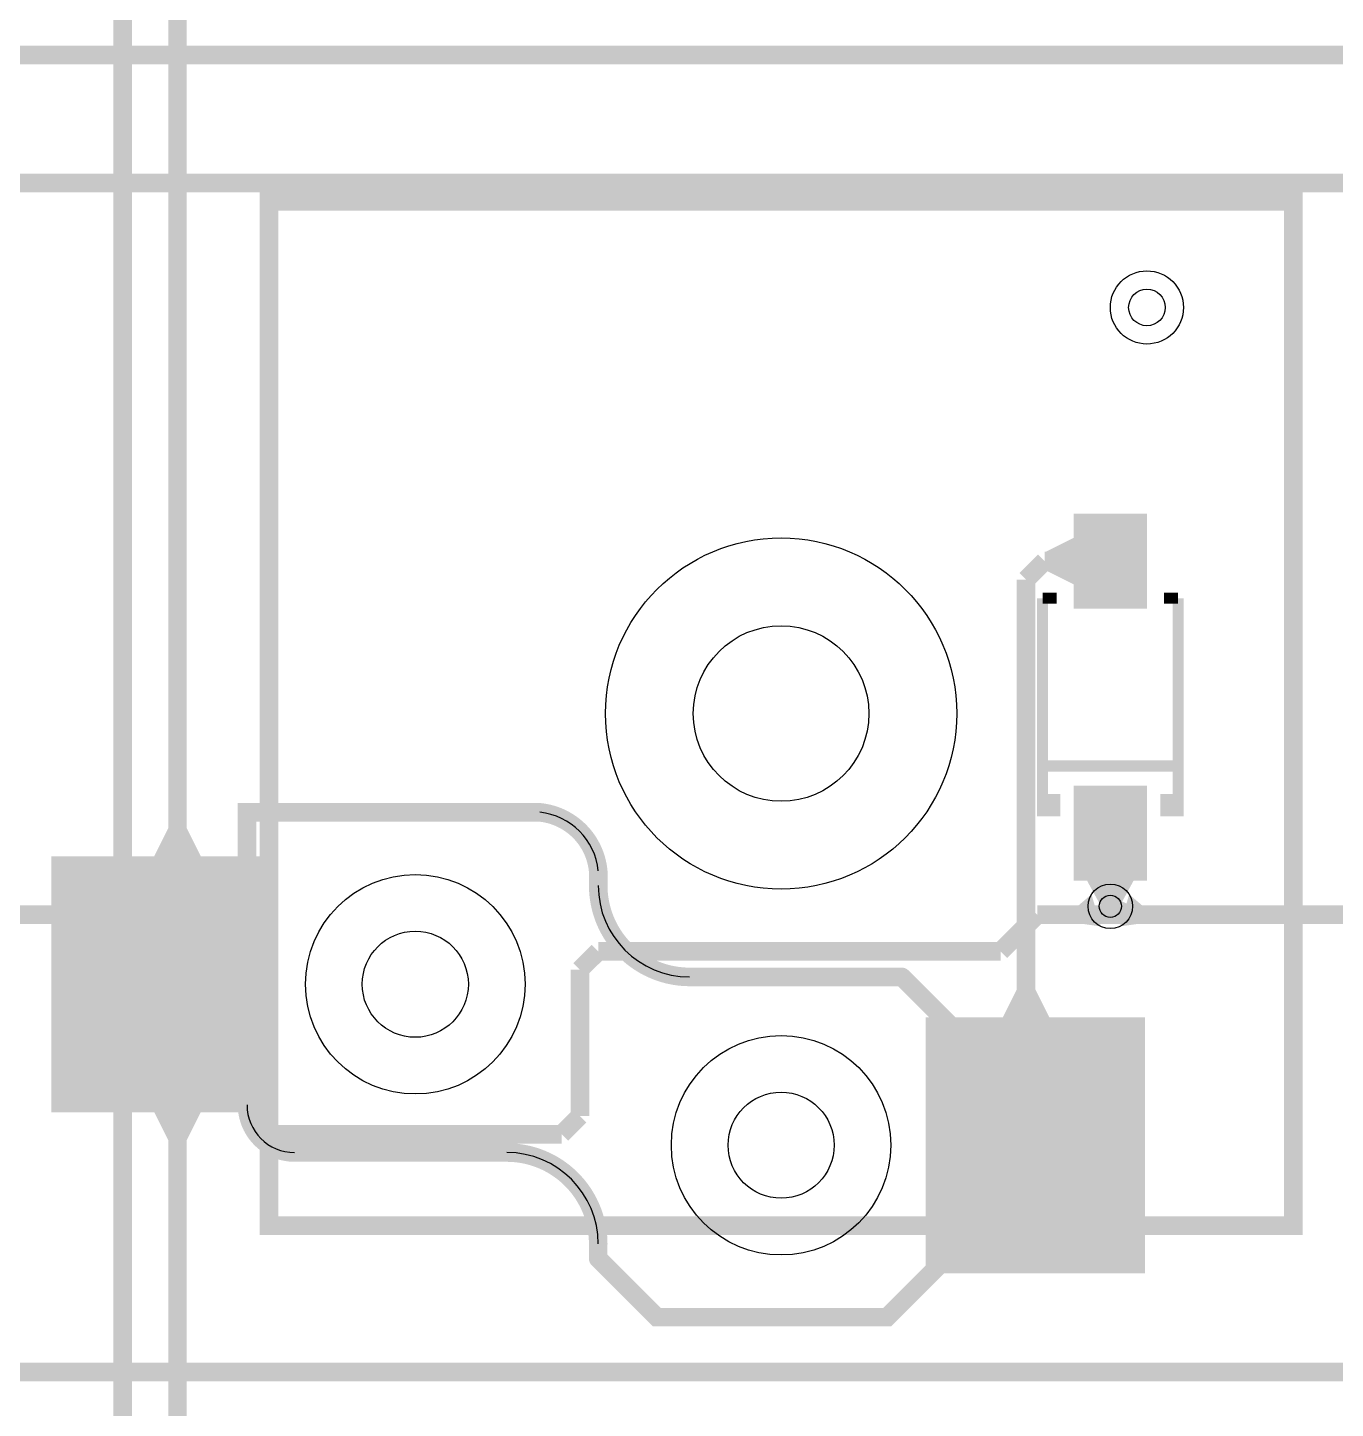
# Model space of a CAD drawing. Header units: millimetres. Extents: x -992 to -826, y 770 to 901.
# Drawn here: x -955.38 to -937.51, y 837.27 to 856.14 of the extents above; entities that cross this region are included whole.
import ezdxf

# ---------------------------------------------------------------- set-up
doc = ezdxf.new("R2010")
doc.units = ezdxf.units.MM
for name, color, linetype, true_color in [('BottomLayer', 7, 'Continuous', 0x0000ff), ('BottomPasteMaskLayer', 7, 'Continuous', 0x800000), ('BottomSilkLayer', 7, 'Continuous', 0x66cc33), ('BottomSolderMaskLayer', 7, 'Continuous', 0xaa00ff), ('Document', 7, 'Continuous', 0xffffff), ('Hole', 7, 'Continuous', 0x222222), ('Multi-Layer', 7, 'Continuous', 0xc0c0c0), ('TopLayer', 7, 'Continuous', 0xff0000), ('TopSilkLayer', 7, 'Continuous', 0xffcc00)]:
    doc.layers.add(name, color=color, linetype=linetype, true_color=true_color)

msp = doc.modelspace()

# ---------------------------------------------------------------- hatches: boundary and pattern name
at = {"layer": 'BottomLayer'}
for points in [[(-940.0818897637796, 848.2017018034037), (-940.0818897637796, 849.5017018034038), (-941.0818897637796, 849.5017018034038), (-941.0818897637796, 848.2017018034037)], [(-941.0818897637796, 849.1691135382273), (-941.0818897637796, 848.5341122682247), (-941.4628905257812, 848.7246126492255), (-941.4628905257812, 848.9786131572265)], [(-940.0818897637796, 844.4827025654052), (-940.0818897637796, 845.7827025654053), (-941.0818897637796, 845.7827025654053), (-941.0818897637796, 844.4827025654052)], [(-953.0144018288038, 844.8177520955044), (-953.6494030988063, 844.8177520955044), (-953.4589027178056, 845.1987528575058), (-953.2049022098045, 845.1987528575058)], [(-955.0568961137924, 841.3177546355095), (-952.0568961137924, 841.3177546355095), (-952.0568961137924, 844.8177546355095), (-955.0568961137924, 844.8177546355095)], [(-940.3533045466093, 844.3344348488698), (-940.810505461011, 844.334470408941), (-940.7088874777751, 844.5478232156465), (-940.4548869697741, 844.547802895606)], [(-940.8993878587759, 844.4827000254002), (-940.2643865887733, 844.4827000254002), (-940.4548869697741, 844.1327914655831), (-940.7088874777751, 844.1327914655831)], [(-941.416281432563, 842.6176022352046), (-942.0512827025655, 842.6176022352046), (-941.8607823215648, 842.9986029972061), (-941.6067818135638, 842.9986029972061)], [(-943.1068834137669, 839.1176022352046), (-940.1068834137669, 839.1176022352046), (-940.1068834137669, 842.6176022352046), (-943.1068834137669, 842.6176022352046)], [(-953.6494030988063, 841.3177571755145), (-953.0144018288038, 841.3177571755145), (-953.2049022098045, 840.936756413513), (-953.4589027178056, 840.936756413513)]]:
    msp.add_hatch(color=256, dxfattribs=at).paths.add_polyline_path(points)
at = {"layer": 'BottomPasteMaskLayer'}
for points in [[(-940.0818897637796, 848.2017018034037), (-940.0818897637796, 849.5017018034038), (-941.0818897637796, 849.5017018034038), (-941.0818897637796, 848.2017018034037)], [(-940.0818897637796, 844.4827025654052), (-940.0818897637796, 845.7827025654053), (-941.0818897637796, 845.7827025654053), (-941.0818897637796, 844.4827025654052)], [(-955.0568961137924, 841.3177546355095), (-952.0568961137924, 841.3177546355095), (-952.0568961137924, 844.8177546355095), (-955.0568961137924, 844.8177546355095)], [(-943.1068834137669, 839.1176022352046), (-940.1068834137669, 839.1176022352046), (-940.1068834137669, 842.6176022352046), (-943.1068834137669, 842.6176022352046)]]:
    msp.add_hatch(color=256, dxfattribs=at).paths.add_polyline_path(points)
at = {"layer": 'BottomSilkLayer'}
for points in [[(-941.5843967487936, 845.6677444754891), (-941.264406908814, 845.6677444754891), (-941.264406908814, 845.3629438658879), (-941.5843967487936, 845.3629438658879)], [(-939.5795707391416, 845.6677444754891), (-939.8995605791213, 845.6677444754891), (-939.8995605791213, 845.3629438658879), (-939.5795707391416, 845.3629438658879)]]:
    msp.add_hatch(color=256, dxfattribs=at).paths.add_polyline_path(points)
at = {"layer": 'BottomSolderMaskLayer'}
for points in [[(-940.0818897637796, 848.2017018034037), (-940.0818897637796, 849.5017018034038), (-941.0818897637796, 849.5017018034038), (-941.0818897637796, 848.2017018034037)], [(-940.0818897637796, 844.4827025654052), (-940.0818897637796, 845.7827025654053), (-941.0818897637796, 845.7827025654053), (-941.0818897637796, 844.4827025654052)], [(-955.0568961137924, 841.3177546355095), (-952.0568961137924, 841.3177546355095), (-952.0568961137924, 844.8177546355095), (-955.0568961137924, 844.8177546355095)], [(-943.1068834137669, 839.1176022352046), (-940.1068834137669, 839.1176022352046), (-940.1068834137669, 842.6176022352046), (-943.1068834137669, 842.6176022352046)]]:
    msp.add_hatch(color=256, dxfattribs=at).paths.add_polyline_path(points)
at = {"layer": 'Document'}
for points in [[(-940.4859461518924, 849.0027457454917), (-940.6779705359412, 849.0027457454917), (-940.6779705359412, 848.2347498094998), (-940.4859461518924, 848.2347498094998)], [(-940.9659817119635, 848.7147853695709), (-940.9659817119635, 848.5227609855222), (-940.1979857759717, 848.5227609855222), (-940.1979857759717, 848.7147853695709)], [(-940.454983489967, 844.935740411481), (-940.6470078740158, 844.935740411481), (-940.6470078740158, 845.7037363474728), (-940.454983489967, 845.7037363474728)], [(-952.2548945897893, 841.4176708153418), (-952.2548945897893, 845.2906705613412), (-948.3818948437898, 845.2906705613412), (-948.3653179842241, 845.2917570661198), (-948.3490247593215, 845.2949979900575), (-948.3332939506777, 845.300337880047), (-948.3183947167895, 845.3076853690902), (-948.30458198768, 845.3169147396127), (-948.2920921029736, 845.3278680745257), (-948.2811387680606, 845.3403579592319), (-948.2719093975383, 845.3541706883416), (-948.264561908495, 845.3690699222296), (-948.2592220185054, 845.3848007308736), (-948.2559810945678, 845.4010939557761), (-948.2548945897893, 845.4176708153418), (-948.2559810945678, 845.4342476749075), (-948.2592220185054, 845.45054089981), (-948.264561908495, 845.466271708454), (-948.2719093975383, 845.481170942342), (-948.2811387680606, 845.4949836714516), (-948.2920921029736, 845.507473556158), (-948.30458198768, 845.5184268910709), (-948.3183947167895, 845.5276562615933), (-948.3332939506777, 845.5350037506366), (-948.3490247593215, 845.5403436406261), (-948.3653179842241, 845.5435845645637), (-948.3818948437898, 845.5446710693423), (-952.3818948437898, 845.5446710693423), (-952.3984717033554, 845.5435845645637), (-952.414764928258, 845.5403436406261), (-952.4304957369019, 845.5350037506366), (-952.4453949707901, 845.5276562615933), (-952.4592076998996, 845.5184268910709), (-952.471697584606, 845.507473556158), (-952.482650919519, 845.4949836714516), (-952.4918802900413, 845.481170942342), (-952.4992277790845, 845.466271708454), (-952.5045676690742, 845.45054089981), (-952.5078085930118, 845.4342476749075), (-952.5088950977903, 845.4176708153418), (-952.5088950977903, 841.4176708153418), (-952.5078085930118, 841.4010939557761), (-952.5045676690742, 841.3848007308736), (-952.4992277790845, 841.3690699222296), (-952.4918802900413, 841.3541706883416), (-952.482650919519, 841.3403579592319), (-952.471697584606, 841.3278680745256), (-952.4592076998996, 841.3169147396127), (-952.4453949707901, 841.3076853690902), (-952.4304957369019, 841.300337880047), (-952.414764928258, 841.2949979900574), (-952.3984717033554, 841.2917570661198), (-952.3818948437898, 841.2906705613412), (-952.3653179842241, 841.2917570661198), (-952.3490247593215, 841.2949979900574), (-952.3332939506777, 841.300337880047), (-952.3183947167895, 841.3076853690902), (-952.30458198768, 841.3169147396127), (-952.2920921029736, 841.3278680745256), (-952.2811387680606, 841.3403579592319), (-952.2719093975383, 841.3541706883416), (-952.264561908495, 841.3690699222296), (-952.2592220185054, 841.3848007308736), (-952.2559810945678, 841.4010939557761), (-952.2548945897893, 841.4176708153418)], [(-948.3945186690374, 845.2911023622049), (-948.3543811349565, 845.2860467354872), (-948.3145667676615, 845.2788775541875), (-948.2751867827661, 845.2696148443654), (-948.2363511825002, 845.2582844800464), (-948.1981684484349, 845.2449181109469), (-948.160745238455, 845.2295530740641), (-948.1241860888257, 845.2122322893825), (-948.088593122186, 845.1930041399812), (-948.0540657622842, 845.1719223368843), (-948.0207004562516, 845.1490457690264), (-947.9885904051922, 845.1244383387547), (-947.9578253038388, 845.0981687833278), (-947.9284910900037, 845.0703104829079), (-947.9006697045243, 845.0409412555839), (-947.8744388623728, 845.010143139998), (-947.8498718355717, 844.9780021661833), (-947.8270372485181, 844.9446081152505), (-947.8059988862924, 844.9100542685982), (-947.7868155164833, 844.8744371473448), (-947.7695407250295, 844.8378562427109), (-947.7542227665351, 844.8004137381049), (-947.7409044294776, 844.7622142236887), (-947.729622916684, 844.7233644042207), (-947.7204097414109, 844.6839728009911), (-947.7132906393164, 844.6441494486841), (-947.7082854965711, 844.6040055880113), (-947.705867543515, 844.5881436962642), (-947.7014689092363, 844.5727132677782), (-947.6951598030935, 844.5579605972927), (-947.6870409286834, 844.5441211614265), (-947.6772418764488, 844.5314158600888), (-947.6659190552033, 844.5200474905566), (-947.6532531955927, 844.5101975105005), (-947.6394464653401, 844.5020231416252), (-947.6247192423197, 844.495654860155), (-947.6093065969674, 844.4911943142215), (-947.5934545401749, 844.4887127013939), (-947.5774160965551, 844.4882496322496), (-947.5614472657578, 844.4898124981255), (-947.545802936299, 844.4933763531398), (-947.5307328171255, 844.4988843123692), (-947.5164774518537, 844.5062484598247), (-947.5032643793025, 844.5153512517337), (-947.4913045016037, 844.5260473927298), (-947.4807887178603, 844.5381661550032), (-947.4718848770867, 844.5515141033945), (-947.4647350990658, 844.5658781829345), (-947.4594535058852, 844.5810291195476), (-947.4561244003636, 844.5967250796393), (-947.4548009204404, 844.6127155301543), (-947.4555041910085, 844.6287452374906), (-947.4611164961989, 844.6751034324412), (-947.4688458682566, 844.7211559786924), (-947.4786760890594, 844.7668062466829), (-947.4905865323879, 844.8119584509298), (-947.5045522072041, 844.8565178510105), (-947.5205438100901, 844.9003909503513), (-947.5385277867322, 844.943485692406), (-947.558466402327, 844.9857116538136), (-947.5803178207582, 845.026980234128), (-947.6040361923791, 845.0672048417243), (-947.6295717502162, 845.106301075489), (-947.6568709143928, 845.1441869019137), (-947.6858764045525, 845.1807828272229), (-947.7165273600474, 845.21601206417), (-947.7487594676392, 845.2498006931569), (-947.7825050964439, 845.282077817335), (-947.8176934398376, 845.3127757113642), (-947.854250664027, 845.3418299635176), (-947.8921000629703, 845.3691796108329), (-947.9311622193251, 845.3947672670276), (-947.9713551710863, 845.4185392429098), (-948.0125945835622, 845.440445659031), (-948.0547939263289, 845.4604405503458), (-948.0978646547929, 845.4784819626576), (-948.1417163959795, 845.4945320406491), (-948.1862571381573, 845.5085571073114), (-948.2313934239013, 845.5205277346076), (-948.2770305461898, 845.5304188052193), (-948.3230727471232, 845.538209565249), (-948.369423418847, 845.5438836677675), (-948.3860280563556, 845.5444401722801), (-948.4025632773009, 845.5428245756852), (-948.418746159461, 845.539064521289), (-948.4342998092283, 845.5332243446665), (-948.4489580993363, 845.525403972861), (-948.4624702223712, 845.5157372146061), (-948.4746049821555, 845.5043894708197), (-948.4851547495799, 845.4915549045489), (-948.4939390151942, 845.4774531187867), (-948.5008074777745, 845.4623253990031), (-948.505642616019, 845.4464305846844), (-948.5083616993695, 845.4300406405174), (-948.5089182035548, 845.4134360029977), (-948.507302606634, 845.3969007820842), (-948.5035425519187, 845.3807178999983), (-948.4977023749894, 845.3651642503462), (-948.4898820028952, 845.3505059603922), (-948.4802152443739, 845.336993837548), (-948.4688675003482, 845.3248590779873), (-948.4560329338696, 845.3143093108159), (-948.4419311479342, 845.3055250454796), (-948.4268034280152, 845.2986565831974), (-948.4109086136012, 845.2938214452663), (-948.3945186693805, 845.2911023622389)], [(-947.7089966979935, 844.617518415037), (-947.7089966979935, 844.4174168148338), (-947.707910193215, 844.4008399552681), (-947.7046692692774, 844.3845467303656), (-947.6993293792877, 844.3688159217216), (-947.6919818902445, 844.3539166878335), (-947.6827525197222, 844.340103958724), (-947.6717991848092, 844.3276140740176), (-947.6593093001028, 844.3166607391047), (-947.6454965709933, 844.3074313685822), (-947.6305973371052, 844.300083879539), (-947.6148665284612, 844.2947439895494), (-947.5985733035586, 844.2915030656118), (-947.581996443993, 844.2904165608333), (-947.5654195844273, 844.2915030656118), (-947.5491263595247, 844.2947439895494), (-947.5333955508809, 844.300083879539), (-947.5184963169927, 844.3074313685822), (-947.5046835878832, 844.3166607391047), (-947.4921937031768, 844.3276140740176), (-947.4812403682638, 844.340103958724), (-947.4720109977414, 844.3539166878335), (-947.4646635086982, 844.3688159217216), (-947.4593236187086, 844.3845467303656), (-947.456082694771, 844.4008399552681), (-947.4549961899925, 844.4174168148338), (-947.4549961899925, 844.617518415037), (-947.456082694771, 844.6340952746026), (-947.4593236187086, 844.6503884995052), (-947.4646635086982, 844.6661193081492), (-947.4720109977414, 844.6810185420372), (-947.4812403682638, 844.6948312711468), (-947.4921937031768, 844.7073211558532), (-947.5046835878832, 844.7182744907661), (-947.5184963169927, 844.7275038612885), (-947.5333955508809, 844.7348513503318), (-947.5491263595247, 844.7401912403213), (-947.5654195844273, 844.7434321642589), (-947.581996443993, 844.7445186690375), (-947.5985733035586, 844.7434321642589), (-947.6148665284612, 844.7401912403213), (-947.6305973371052, 844.7348513503318), (-947.6454965709933, 844.7275038612885), (-947.6593093001028, 844.7182744907661), (-947.6717991848092, 844.7073211558532), (-947.6827525197222, 844.6948312711468), (-947.6919818902445, 844.6810185420372), (-947.6993293792877, 844.6661193081492), (-947.7046692692774, 844.6503884995052), (-947.707910193215, 844.6340952746026), (-947.7089966979935, 844.617518415037)], [(-947.4544881889765, 844.4177470154948), (-947.4534160919966, 844.3687644908554), (-947.4502084891283, 844.3198753469088), (-947.4448714858743, 844.2711726415604), (-947.4374152409389, 844.2227490778392), (-947.4278539468905, 844.1746968274434), (-947.4162058031479, 844.1271073552953), (-947.4024929813379, 844.0800712454434), (-947.386741583093, 844.0336780286406), (-947.3689815903685, 843.9880160119262), (-947.3492468083733, 843.9431721105395), (-947.3275748012232, 843.8992316824797), (-947.3040068204402, 843.8562783660327), (-947.2785877264317, 843.8143939205693), (-947.2513659031017, 843.7736580709209), (-947.222393165754, 843.7341483556274), (-947.1917246624654, 843.6959399793466), (-947.1594187691129, 843.6591056697062), (-947.1255369782597, 843.6237155388704), (-947.0901437821065, 843.5898369500858), (-947.0533065497339, 843.5575343894578), (-947.0150953988699, 843.5268693432059), (-946.9755830624233, 843.4979001806271), (-946.9348447500412, 843.4706820429934), (-946.8929580049511, 843.4452667385933), (-946.8500025563617, 843.4217026441175), (-946.8060601677021, 843.4000346125761), (-946.7612144809901, 843.3803038879234), (-946.7155508576235, 843.3625480265526), (-946.6691562158993, 843.3468008258087), (-946.6221188655694, 843.3330922596572), (-946.5745283397476, 843.3214484216303), (-946.5264752244883, 843.311891475159), (-946.47805098636, 843.3044396113866), (-946.4293477983443, 843.2991070145424), (-946.3804583643894, 843.2959038349434), (-946.3314757429516, 843.2948361696725), (-946.3148988833859, 843.293749664894), (-946.2986056584834, 843.2905087409563), (-946.2828748498395, 843.2851688509668), (-946.2679756159513, 843.2778213619235), (-946.2541628868418, 843.2685919914011), (-946.2416730021354, 843.2576386564881), (-946.2307196672225, 843.2451487717818), (-946.2214902967, 843.2313360426722), (-946.2141428076568, 843.2164368087841), (-946.2088029176672, 843.2007060001401), (-946.2055619937296, 843.1844127752377), (-946.2044754889511, 843.167835915672), (-946.2055619937296, 843.1512590561063), (-946.2088029176672, 843.1349658312038), (-946.2141428076568, 843.1192350225598), (-946.2214902967, 843.1043357886717), (-946.2307196672225, 843.0905230595622), (-946.2416730021354, 843.0780331748558), (-946.2541628868418, 843.0670798399428), (-946.2679756159513, 843.0578504694205), (-946.2828748498395, 843.0505029803771), (-946.2986056584834, 843.0451630903876), (-946.3148988833859, 843.04192216645), (-946.3314757429516, 843.0408356616715), (-946.3855347712323, 843.0418962220544), (-946.4395104874908, 843.0450782624946), (-946.4933196689935, 843.0503768767463), (-946.5468793497793, 843.0577838951144), (-946.600106948581, 843.0672878970497), (-946.6529203961537, 843.0788742287584), (-946.7052382618137, 843.0925250257957), (-946.756979878993, 843.1082192406107), (-946.8080654696149, 843.1259326749979), (-946.8584162671009, 843.1456380174083), (-946.9079546378167, 843.167304885059), (-946.9566042007729, 843.1908998707797), (-947.0042899453922, 843.2163865945212), (-947.0509383471662, 843.2437257594484), (-947.0964774810184, 843.2728752125302), (-947.1408371322029, 843.3037900095337), (-947.1839489045651, 843.3364224843215), (-947.2257463259987, 843.3707223223456), (-947.2661649509362, 843.4066366382257), (-947.3051424597145, 843.4441100572907), (-947.3426187546627, 843.4830848009581), (-947.3785360527642, 843.5235007758204), (-947.4128389747495, 843.5652956663005), (-947.4454746304834, 843.6084050307333), (-947.4763927005135, 843.6527624007251), (-947.5055455136558, 843.6982993836386), (-947.5328881204964, 843.7449457680445), (-947.5583783626976, 843.7926296319768), (-947.5819769379991, 843.8412774538265), (-947.6036474608175, 843.8908142257011), (-947.6233565183461, 843.9411635690763), (-947.6410737220745, 843.9922478525598), (-947.6567717546413, 844.0439883115886), (-947.6704264119551, 844.0963051698718), (-947.6820166405128, 844.1491177623944), (-947.6915245698611, 844.2023446597912), (-947.698935540151, 844.2559037938987), (-947.7042381247398, 844.3097125842926), (-947.7074241478107, 844.3636880656148), (-947.7084886969775, 844.4177470154942), (-947.707402192199, 844.4343238750598), (-947.7041612682614, 844.4506170999624), (-947.6988213782718, 844.4663479086064), (-947.6914738892285, 844.4812471424945), (-947.682244518706, 844.495059871604), (-947.6712911837932, 844.5075497563104), (-947.6588012990868, 844.5185030912234), (-947.6449885699773, 844.5277324617457), (-947.6300893360891, 844.5350799507889), (-947.6143585274451, 844.5404198407786), (-947.5980653025426, 844.5436607647162), (-947.5814884429769, 844.5447472694947), (-947.5649115834113, 844.5436607647162), (-947.5486183585087, 844.5404198407786), (-947.5328875498649, 844.5350799507889), (-947.5179883159767, 844.5277324617457), (-947.5041755868672, 844.5185030912234), (-947.4916857021608, 844.5075497563104), (-947.4807323672478, 844.495059871604), (-947.4715029967255, 844.4812471424945), (-947.4641555076822, 844.4663479086064), (-947.4588156176926, 844.4506170999624), (-947.455574693755, 844.4343238750598), (-947.4544881889765, 844.4177470154942)], [(-947.671709423419, 839.2278816357634), (-946.8717094234189, 838.4278816357635), (-946.859217177739, 838.4169292436626), (-946.8454021469142, 838.4077012418111), (-946.8305007427825, 838.4003555458087), (-946.8147679679116, 838.3950178600069), (-946.7984730518289, 838.391779526374), (-946.7818948437898, 838.3906959613921), (-943.6318821437644, 838.3906959613921), (-943.6153039357253, 838.391779526374), (-943.5990090196426, 838.3950178600069), (-943.5832762447717, 838.4003555458087), (-943.5683748406399, 838.4077012418111), (-943.5545598098151, 838.4169292436626), (-943.5420675641352, 838.4278816357635), (-942.6920802641606, 839.2778689357381), (-942.6811278720598, 839.290361181418), (-942.6718998702083, 839.3041762122427), (-942.6645541742059, 839.3190776163744), (-942.6592164884041, 839.3348103912454), (-942.6559781547712, 839.3511053073281), (-942.6548945897893, 839.3676835153672), (-942.6548945897893, 842.5176962153926), (-942.6559781547712, 842.5342744234317), (-942.6592164884041, 842.5505693395144), (-942.6645541742059, 842.5663021143853), (-942.6718998702083, 842.581203518517), (-942.6811278720597, 842.5950185493418), (-942.6920802641606, 842.6075107950218), (-943.3420675641353, 843.2574980949963), (-943.3545598098152, 843.2684504870972), (-943.36837484064, 843.2776784889486), (-943.3832762447717, 843.285024184951), (-943.3990090196426, 843.2903618707529), (-943.4153039357252, 843.2936002043857), (-943.4318821437644, 843.2946837693677), (-946.2818948437898, 843.2946837693677), (-946.2984717033555, 843.2935972645892), (-946.314764928258, 843.2903563406516), (-946.330495736902, 843.2850164506619), (-946.34539497079, 843.2776689616187), (-946.3592076998996, 843.2684395910964), (-946.371697584606, 843.2574862561834), (-946.3826509195189, 843.244996371477), (-946.3918802900413, 843.2311836423675), (-946.3992277790846, 843.2162844084794), (-946.4045676690741, 843.2005535998354), (-946.4078085930117, 843.1842603749328), (-946.4088950977903, 843.1676835153672), (-946.4078085930117, 843.1511066558015), (-946.4045676690741, 843.134813430899), (-946.3992277790846, 843.1190826222551), (-946.3918802900413, 843.1041833883669), (-946.3826509195189, 843.0903706592574), (-946.371697584606, 843.077880774551), (-946.3592076998996, 843.066927439638), (-946.34539497079, 843.0576980691156), (-946.330495736902, 843.0503505800724), (-946.314764928258, 843.0450106900828), (-946.2984717033555, 843.0417697661452), (-946.2818948437898, 843.0406832613667), (-943.4844856489714, 843.0406832613667), (-942.9088950977903, 842.4650927101856), (-942.9088950977903, 839.4202870205742), (-943.6844856489714, 838.6446964693931), (-946.7292913385828, 838.6446964693931), (-947.4920802641607, 839.4075107950217), (-947.5045717954629, 839.4184655736451), (-947.5183863455121, 839.4276961606199), (-947.5332875435313, 839.4350446180471), (-947.5490204258956, 839.4403852117847), (-947.5653157986311, 839.4436265627951), (-947.5818948433977, 839.444713210665), (-947.598473888148, 839.4436265625483), (-947.6147692608351, 839.440385211295), (-947.6305021431201, 839.4350446173231), (-947.6454033410297, 839.4276961596742), (-947.6592178909415, 839.4184655724935), (-947.6717094220805, 839.4075107936841), (-947.68266420089, 839.395019262545), (-947.6918947880708, 839.3812047126335), (-947.6992432457199, 839.3663035147238), (-947.7045838396921, 839.350570632439), (-947.7078251909453, 839.3342752597517), (-947.7089118390622, 839.3176962150014), (-947.7078251911925, 839.3011171702349), (-947.7045838401822, 839.2848217974994), (-947.6992432464447, 839.269088915135), (-947.6918947890176, 839.2541877171158), (-947.6826642020429, 839.2403731670665), (-947.6717094234197, 839.2278816357641)], [(-951.7316027432056, 840.8948869697741), (-951.7644424857446, 840.8959158391415), (-951.7971528173094, 840.8990047663191), (-951.8296046371845, 840.904141559969), (-951.861669864944, 840.9113059462602), (-951.8932219459595, 840.9204696488847), (-951.9241363508833, 840.931596500659), (-951.9542910671395, 840.9446425862675), (-951.9835670804817, 840.9595564155874), (-952.0118488447171, 840.9762791269087), (-952.039024737742, 840.9947447192495), (-952.0649875020914, 841.0148803128474), (-952.0896346682606, 841.0366064368004), (-952.1128689591313, 841.059837342722), (-952.1345986739029, 841.0844813431712), (-952.1547380500167, 841.1104411735241), (-952.1732076016417, 841.137614375856), (-952.1899344333893, 841.1658937033211), (-952.2048525280151, 841.1951675434337), (-952.2179030069748, 841.225320358578), (-952.2290343628058, 841.2562331420107), (-952.2382026624164, 841.2877838875557), (-952.2453717204793, 841.3198480711363), (-952.2505132422483, 841.352299142245), (-952.2536069352316, 841.3850090234115), (-952.2546405892813, 841.4178486156974), (-952.2557270940598, 841.4344254752631), (-952.2589680179974, 841.4507187001656), (-952.264307907987, 841.4664495088095), (-952.2716553970303, 841.4813487426976), (-952.2808847675526, 841.4951614718073), (-952.2918381024656, 841.5076513565135), (-952.304327987172, 841.5186046914265), (-952.3181407162815, 841.5278340619489), (-952.3330399501697, 841.5351815509922), (-952.3487707588135, 841.5405214409818), (-952.3650639837161, 841.5437623649193), (-952.3816408432817, 841.544848869698), (-952.3982177028474, 841.5437623649193), (-952.41451092775, 841.5405214409818), (-952.4302417363939, 841.5351815509922), (-952.4451409702821, 841.5278340619489), (-952.4589536993916, 841.5186046914265), (-952.471443584098, 841.5076513565135), (-952.482396919011, 841.4951614718073), (-952.4916262895333, 841.4813487426976), (-952.4989737785766, 841.4664495088095), (-952.5043136685662, 841.4507187001656), (-952.5075545925038, 841.4344254752631), (-952.5086410972823, 841.4178486156982), (-952.5075748008228, 841.37718172714), (-952.504381492596, 841.336626387224), (-952.4990699263307, 841.2962937691965), (-952.4916546624784, 841.2562944357628), (-952.4821560282995, 841.216738036004), (-952.4706000621409, 841.1777330047994), (-952.457018442057, 841.1393862655764), (-952.4414483989724, 841.1018029372049), (-952.4239326146214, 841.0650860458371), (-952.4045191045457, 841.0293362424856), (-952.3832610864703, 840.9946515271105), (-952.3602168344204, 840.9611269799757), (-952.335449518975, 840.9288545010072), (-952.3090270341003, 840.897922557871), (-952.2810218110328, 840.8684159434587), (-952.2515106197263, 840.840415543447), (-952.2205743584043, 840.8139981145684), (-952.1882978317955, 840.7892360742), (-952.1547695186616, 840.7661973018469), (-952.1200813292523, 840.7449449530674), (-952.0843283533549, 840.7255372863449), (-952.0476085996261, 840.7080275033868), (-952.0100227269251, 840.6924636032832), (-951.9716737683787, 840.6788882509287), (-951.9326668489406, 840.6673386600662), (-951.8931088972146, 840.6578464912741), (-951.8531083523341, 840.6504377651755), (-951.8127748667013, 840.6451327911092), (-951.7722190053995, 840.6419461114557), (-951.731551943104, 840.6408864617731), (-951.7149753007125, 840.6419762816911), (-951.6986827238416, 840.6452204640741), (-951.6829529830023, 840.6505635000613), (-951.6680552184253, 840.6579139688243), (-951.6542443349963, 840.6671461018032), (-951.6417566407629, 840.6781019346407), (-951.6308058036386, 840.6905940099971), (-951.6215791954854, 840.7044085849965), (-951.6142346861288, 840.7193092884277), (-951.6088979421621, 840.7350411651199), (-951.6056602767552, 840.7513350382981), (-951.6045770872618, 840.7679121152705), (-951.6056669073544, 840.7844887576505), (-951.608911089909, 840.8007813344873), (-951.6142541260621, 840.8165110752701), (-951.621604594982, 840.8314088397698), (-951.6308367281064, 840.8452197231015), (-951.6417925610755, 840.8577074172194), (-951.6542846365472, 840.868658254212), (-951.668099211644, 840.8778848622197), (-951.6829999151524, 840.8852293714192), (-951.698731791901, 840.8905661152203), (-951.7150256651131, 840.8938037804555), (-951.731602742097, 840.8948869697743)], [(-948.8318821437645, 840.8946837693677), (-951.7319075438152, 840.8946837693677), (-951.7484844033809, 840.8935972645892), (-951.7647776282834, 840.8903563406516), (-951.7805084369273, 840.885016450662), (-951.7954076708154, 840.8776689616187), (-951.809220399925, 840.8684395910964), (-951.8217102846313, 840.8574862561834), (-951.8326636195443, 840.844996371477), (-951.8418929900668, 840.8311836423675), (-951.84924047911, 840.8162844084793), (-951.8545803690996, 840.8005535998354), (-951.8578212930372, 840.7842603749328), (-951.8589077978157, 840.7676835153671), (-951.8578212930372, 840.7511066558016), (-951.8545803690996, 840.734813430899), (-951.84924047911, 840.719082622255), (-951.8418929900668, 840.7041833883669), (-951.8326636195443, 840.6903706592574), (-951.8217102846313, 840.677880774551), (-951.809220399925, 840.666927439638), (-951.7954076708154, 840.6576980691157), (-951.7805084369273, 840.6503505800724), (-951.7647776282834, 840.6450106900828), (-951.7484844033809, 840.6417697661452), (-951.7319075438152, 840.6406832613667), (-948.8318821437645, 840.6406832613667), (-948.8153052841988, 840.6417697661452), (-948.7990120592962, 840.6450106900828), (-948.7832812506523, 840.6503505800724), (-948.7683820167641, 840.6576980691157), (-948.7545692876546, 840.666927439638), (-948.7420794029482, 840.677880774551), (-948.7311260680352, 840.6903706592574), (-948.7218966975129, 840.7041833883669), (-948.7145492084696, 840.719082622255), (-948.70920931848, 840.734813430899), (-948.7059683945424, 840.7511066558016), (-948.7048818897639, 840.7676835153671), (-948.7059683945424, 840.7842603749328), (-948.70920931848, 840.8005535998354), (-948.7145492084696, 840.8162844084793), (-948.7218966975129, 840.8311836423675), (-948.7311260680352, 840.844996371477), (-948.7420794029482, 840.8574862561834), (-948.7545692876546, 840.8684395910964), (-948.7683820167641, 840.8776689616187), (-948.7832812506523, 840.885016450662), (-948.7990120592962, 840.8903563406516), (-948.8153052841988, 840.8935972645892), (-948.8318821437645, 840.8946837693677)], [(-947.7086156972315, 839.5178740157542), (-947.7096834856401, 839.5668594566698), (-947.7128870341107, 839.6157516939984), (-947.7182202441553, 839.6644576532274), (-947.725672963121, 839.7128846144557), (-947.7352310035167, 839.7609403889015), (-947.7468761700212, 839.8085334943987), (-947.7605862941219, 839.8555733295487), (-947.7763352763152, 839.901970346195), (-947.7940931357919, 839.947636219893), (-947.8138260675106, 839.9924840180504), (-947.8354965065508, 840.0364283654184), (-947.8590631996249, 840.0793856066165), (-947.8844812836093, 840.1212739653854), (-947.9117023709503, 840.1620137002615), (-947.9406746417766, 840.2015272563777), (-947.9713429425482, 840.2397394131027), (-948.0036488910494, 840.2765774272352), (-948.0375309875296, 840.3119711714834), (-948.072924731778, 840.3458532679632), (-948.109762745911, 840.378159216464), (-948.1479749026363, 840.4088275172352), (-948.1874884587529, 840.4377997880612), (-948.2282281936292, 840.4650208754017), (-948.2701165523983, 840.4904389593856), (-948.3130737935967, 840.5140056524592), (-948.3570181409649, 840.535676091499), (-948.4018659391227, 840.5554090232172), (-948.4475318128208, 840.5731668826935), (-948.4939288294671, 840.5889158648863), (-948.5409686646173, 840.6026259889863), (-948.5885617701147, 840.6142711554904), (-948.6366175445605, 840.6238291958856), (-948.685044505789, 840.6312819148508), (-948.733750465018, 840.6366151248949), (-948.7826427023466, 840.639818673365), (-948.8316281432564, 840.6408864617731), (-948.848205002822, 840.6419729665516), (-948.8644982277245, 840.6452138904892), (-948.8802290363685, 840.6505537804787), (-948.8951282702567, 840.6579012695221), (-948.9089409993662, 840.6671306400444), (-948.9214308840726, 840.6780839749574), (-948.9323842189855, 840.6905738596638), (-948.9416135895079, 840.7043865887733), (-948.9489610785512, 840.7192858226614), (-948.9543009685408, 840.7350166313054), (-948.9575418924784, 840.7513098562079), (-948.9586283972569, 840.7678867157736), (-948.9575418924784, 840.7844635753393), (-948.9543009685408, 840.8007568002417), (-948.9489610785512, 840.8164876088857), (-948.9416135895079, 840.8313868427738), (-948.9323842189855, 840.8451995718834), (-948.9214308840726, 840.8576894565897), (-948.9089409993662, 840.8686427915027), (-948.8951282702567, 840.8778721620251), (-948.8802290363685, 840.8852196510684), (-948.8644982277245, 840.8905595410579), (-948.848205002822, 840.8938004649956), (-948.8316281432564, 840.8948869697741), (-948.7775665769752, 840.893826309646), (-948.7235883344588, 840.8906439703317), (-948.6697766501537, 840.8853448589982), (-948.616214501674, 840.877937146875), (-948.5629844818491, 840.8684322566536), (-948.5101686713665, 840.8568448448741), (-948.4578485122029, 840.8431927793249), (-948.4061046820402, 840.8274971114903), (-948.3550169698617, 840.8097820440888), (-948.3046641529163, 840.7900748937536), (-948.2551238752446, 840.7684060489092), (-948.206472527952, 840.7448089229131), (-948.1587851314127, 840.719319902532), (-948.1121352195896, 840.691978291834), (-948.0665947266436, 840.6628262515808), (-948.0222338760125, 840.631908734217), (-947.9791210721247, 840.5992734145523), (-947.9373227949216, 840.5649706162477), (-947.8969034973438, 840.5290532342161), (-947.857925505946, 840.4915766530585), (-947.8204489247885, 840.4525986616607), (-947.7845315427569, 840.4121793640829), (-947.7502287444523, 840.3703810868799), (-947.7175934247877, 840.3272682829921), (-947.6866759074238, 840.2829074323608), (-947.6575238671707, 840.237366939415), (-947.6301822564726, 840.1907170275919), (-947.6046932360915, 840.1430296310526), (-947.5810961100954, 840.09437828376), (-947.5594272652509, 840.0448380060883), (-947.5397201149157, 839.9944851891429), (-947.5220050475143, 839.9433974769643), (-947.5063093796796, 839.8916536468017), (-947.4926573141304, 839.839333487638), (-947.481069902351, 839.7865176771554), (-947.4715650121295, 839.7332876573306), (-947.4641573000063, 839.6797255088509), (-947.4588581886728, 839.6259138245457), (-947.4556758493586, 839.5719355820293), (-947.4546151892305, 839.5178740157482), (-947.455701694009, 839.5012971561825), (-947.4589426179466, 839.48500393128), (-947.4642825079362, 839.4692731226361), (-947.4716299969795, 839.4543738887479), (-947.4808593675018, 839.4405611596384), (-947.4918127024148, 839.428071274932), (-947.5043025871212, 839.417117940019), (-947.5181153162307, 839.4078885694967), (-947.5330145501189, 839.4005410804534), (-947.5487453587627, 839.3952011904638), (-947.5650385836653, 839.3919602665262), (-947.581615443231, 839.3908737617477), (-947.5981923027966, 839.3919602665262), (-947.6144855276992, 839.3952011904638), (-947.6302163363431, 839.4005410804534), (-947.6451155702313, 839.4078885694967), (-947.6589282993408, 839.417117940019), (-947.6714181840472, 839.428071274932), (-947.6823715189602, 839.4405611596384), (-947.6916008894825, 839.4543738887479), (-947.6989483785258, 839.4692731226361), (-947.7042882685154, 839.48500393128), (-947.707529192453, 839.5012971561825), (-947.7086156972315, 839.5178740157482)]]:
    msp.add_hatch(color=256, dxfattribs=at).paths.add_polyline_path(points)
at = {"layer": 'TopLayer'}
for points in [[(-940.7121640843283, 843.8572745745494), (-940.839047498095, 844.2965151130304), (-941.0172720345441, 844.1446812293626), (-940.9438989077979, 843.8906807213616)], [(-940.324790449581, 844.2965151130304), (-940.4516738633479, 843.8572745745494), (-940.2199390398782, 843.8906807213616), (-940.1465659131319, 844.1446812293626)]]:
    msp.add_hatch(color=256, dxfattribs=at).paths.add_polyline_path(points)

# ---------------------------------------------------------------- linework, layer by layer
at = {"layer": 'BottomLayer', "const_width": 0.25400050800101603}
for points in [[(-953.3319786639574, 861.0177800355602), (-953.3319786639574, 843.0177800355602)], [(-941.7337820675642, 848.5976123952249), (-941.4797815595632, 848.8516129032259)], [(-941.479806959614, 848.8516637033275), (-940.5819151638304, 848.8516637033275)], [(-941.7338074676151, 840.8676657353316), (-941.7338074676151, 848.5976631953265)], [(-940.5819151638304, 845.1328422656846), (-940.5819151638304, 844.1328422656846)], [(-953.5569977139955, 843.067741935484), (-953.331902463805, 843.0176784353571)], [(-953.331902463805, 843.0176784353571), (-953.5569977139955, 843.067741935484)], [(-953.3319786639574, 843.0177800355602), (-953.3319786639574, 825.0177800355602)], [(-941.6067818135638, 840.8675895351793), (-941.7337820675642, 840.8675895351793)]]:
    msp.add_lwpolyline(points, dxfattribs=at)
at = {"layer": 'BottomSilkLayer'}
for points, const_width in [([(-941.5082296164593, 845.591516383033), (-941.5082296164593, 848.3439674879352)], 0.15240030480060962), ([(-941.5082296164593, 848.3439674879352), (-941.3151892303786, 848.3439674879352)], 0.15240030480060962), ([(-939.6557531115063, 848.3439674879352), (-939.8487934975872, 848.3439674879352)], 0.15240030480060962), ([(-939.6557531115063, 845.591516383033), (-939.6557531115063, 848.3439674879352)], 0.15240030480060962), ([(-939.7057658115317, 846.0509525019052), (-941.4582169164339, 846.0509525019052)], 0.15240030480060962), ([(-952.3824993649988, 844.3674625349253), (-952.3824993649988, 845.4164846329694), (-952.3824993649988, 845.4164846329694), (-948.3819913639828, 845.4164846329694)], 0.25400050800101603), ([(-947.5814833629669, 844.6179070358143), (-947.5814833629669, 844.4177546355094)], 0.25400050800101603), ([(-946.3319786639574, 843.1674879349761), (-943.4319786639575, 843.1674879349761)], 0.25400050800101603), ([(-942.7819659639321, 842.5174498348998), (-943.4319786639575, 843.1674625349252), (-943.4319786639575, 843.1674879349761)], 0.25400050800101603), ([(-942.7819659639321, 842.5174498348998), (-942.7819659639321, 842.1675133350268)], 0.25400050800101603), ([(-952.3818897637797, 841.4176784353571), (-952.3818897637797, 841.7676911353824)], 0.25400050800101603), ([(-948.8316230632462, 840.7678943357888), (-951.7315722631446, 840.7678943357888)], 0.25400050800101603), ([(-942.7818897637796, 839.5676911353825), (-942.7818897637796, 839.3676911353824), (-943.6318770637542, 838.5177038354078), (-946.7818897637796, 838.5177038354078), (-947.5818897637796, 839.3177038354079)], 0.25400050800101603), ([(-947.5818897637796, 839.3177038354079), (-947.5818897637796, 839.5177038354078)], 0.25400050800101603)]:
    msp.add_lwpolyline(points, dxfattribs=dict(at, const_width=const_width))
for centre, radius, start, end in [((-948.4695716784269, 844.5298058328106), 0.8924307848615699, 5.591265235738206, 84.3323864542428), ((-946.3320091450506, 844.4174676146773), 1.2499872999746, 180.0023285168551, 270), ((-951.7319075438152, 841.4176708153418), 0.6499872999746, 180.00000000000065, 270), ((-948.8318821437645, 839.5176962153926), 1.2499872999746, 0, 90)]:
    msp.add_arc(centre, radius, start, end, dxfattribs=at)
at = {"layer": 'Document', "const_width": 0.25400050800101603}
for points in [[(-954.0819151638304, 855.7677165354332), (-954.0819151638304, 873.7677419354841), (-972.0819405638813, 873.7677419354841), (-972.0819405638813, 855.7677165354332), (-954.0819151638304, 855.7677165354332)], [(-936.0818643637289, 855.7677165354332), (-936.0818643637289, 873.7677419354841), (-954.0819151638304, 873.7677419354841), (-954.0819151638304, 855.7677165354332), (-936.0818643637289, 855.7677165354332)], [(-954.0819151638304, 837.7676657353317), (-954.0819151638304, 855.7677165354332), (-972.0819405638813, 855.7677165354332), (-972.0819405638813, 837.7676657353317), (-954.0819151638304, 837.7676657353317)], [(-936.0818643637289, 837.7676657353317), (-936.0818643637289, 855.7677165354332), (-954.0819151638304, 855.7677165354332), (-954.0819151638304, 837.7676657353317), (-936.0818643637289, 837.7676657353317)], [(-954.0819151638304, 819.7676403352808), (-954.0819151638304, 837.7676657353317), (-972.0819405638813, 837.7676657353317), (-972.0819405638813, 819.7676403352808), (-954.0819151638304, 819.7676403352808)], [(-936.0818643637289, 819.7676403352808), (-936.0818643637289, 837.7676657353317), (-954.0819151638304, 837.7676657353317), (-954.0819151638304, 819.7676403352808), (-936.0818643637289, 819.7676403352808)]]:
    msp.add_lwpolyline(points, close=True, dxfattribs=at)
at = {"layer": 'Document'}
for centre, radius in [((-940.0817881635764, 852.3177546355095), 0.24993649987299976), ((-945.0817881635764, 846.7678435356872), 1.1998983997967998), ((-950.0817881635764, 843.0678181356365), 0.7249174498348998), ((-945.0817881635764, 840.8676657353316), 0.7249174498348998)]:
    msp.add_circle(centre, radius, dxfattribs=at)
at = {"layer": 'Hole'}
msp.add_circle((-940.5819151638304, 844.1328422656846), 0.15240030480060962, dxfattribs=at)
at = {"layer": 'Multi-Layer'}
for centre, radius in [((-940.0817881635764, 852.3177546355095), 0.5), ((-945.0817881635764, 846.7678435356872), 2.4000000000000004), ((-950.0817881635764, 843.0678181356365), 1.5000000000000002), ((-940.5819151638304, 844.1328422656846), 0.30480060960121924), ((-945.0817881635764, 840.8676657353316), 1.5000000000000002)]:
    msp.add_circle(centre, radius, dxfattribs=at)
at = {"layer": 'TopLayer', "const_width": 0.25400050800101603}
for points in [[(-956.5819151638304, 854.0177038354078), (-912.0818135636273, 854.0177038354078)], [(-940.5818897637796, 844.1327914655831), (-940.3318770637542, 844.0176784353571)], [(-940.3318770637542, 844.0176784353571), (-940.5818897637796, 844.1327914655831)], [(-958.3319278638559, 844.0176784353571), (-952.5819151638304, 844.0176784353571)], [(-952.5819151638304, 844.0176784353571), (-952.331902463805, 843.7676911353824)], [(-942.0818897637796, 843.5176784353571), (-941.5818897637796, 844.0176784353571)], [(-941.5818897637796, 844.0176784353571), (-940.3318770637542, 844.0176784353571)], [(-940.3318770637542, 844.0176784353571), (-934.5818643637289, 844.0176784353571)], [(-952.331902463805, 843.7676911353824), (-952.331902463805, 841.2676911353824)], [(-947.831902463805, 843.2676911353824), (-947.5818897637796, 843.5176784353571)], [(-947.5818897637796, 843.5176784353571), (-942.0818897637796, 843.5176784353571)], [(-947.831902463805, 841.2676911353824), (-947.831902463805, 843.2676911353824)], [(-952.331902463805, 841.2676911353824), (-952.0819151638304, 841.017678435357)], [(-948.0818897637796, 841.017678435357), (-947.831902463805, 841.2676911353824)], [(-952.0819151638304, 841.017678435357), (-948.0818897637796, 841.017678435357)]]:
    msp.add_lwpolyline(points, dxfattribs=at)
at = {"layer": 'TopSilkLayer', "const_width": 0.25400050800101603}
msp.add_lwpolyline([(-952.0817627635256, 839.7677673355348), (-938.0817627635256, 839.7677673355348), (-938.0817627635256, 853.7677673355348), (-952.0817627635256, 853.7677673355348), (-952.0817627635256, 839.7677673355348)], close=True, dxfattribs=at)

doc.saveas('drawing.dxf')
